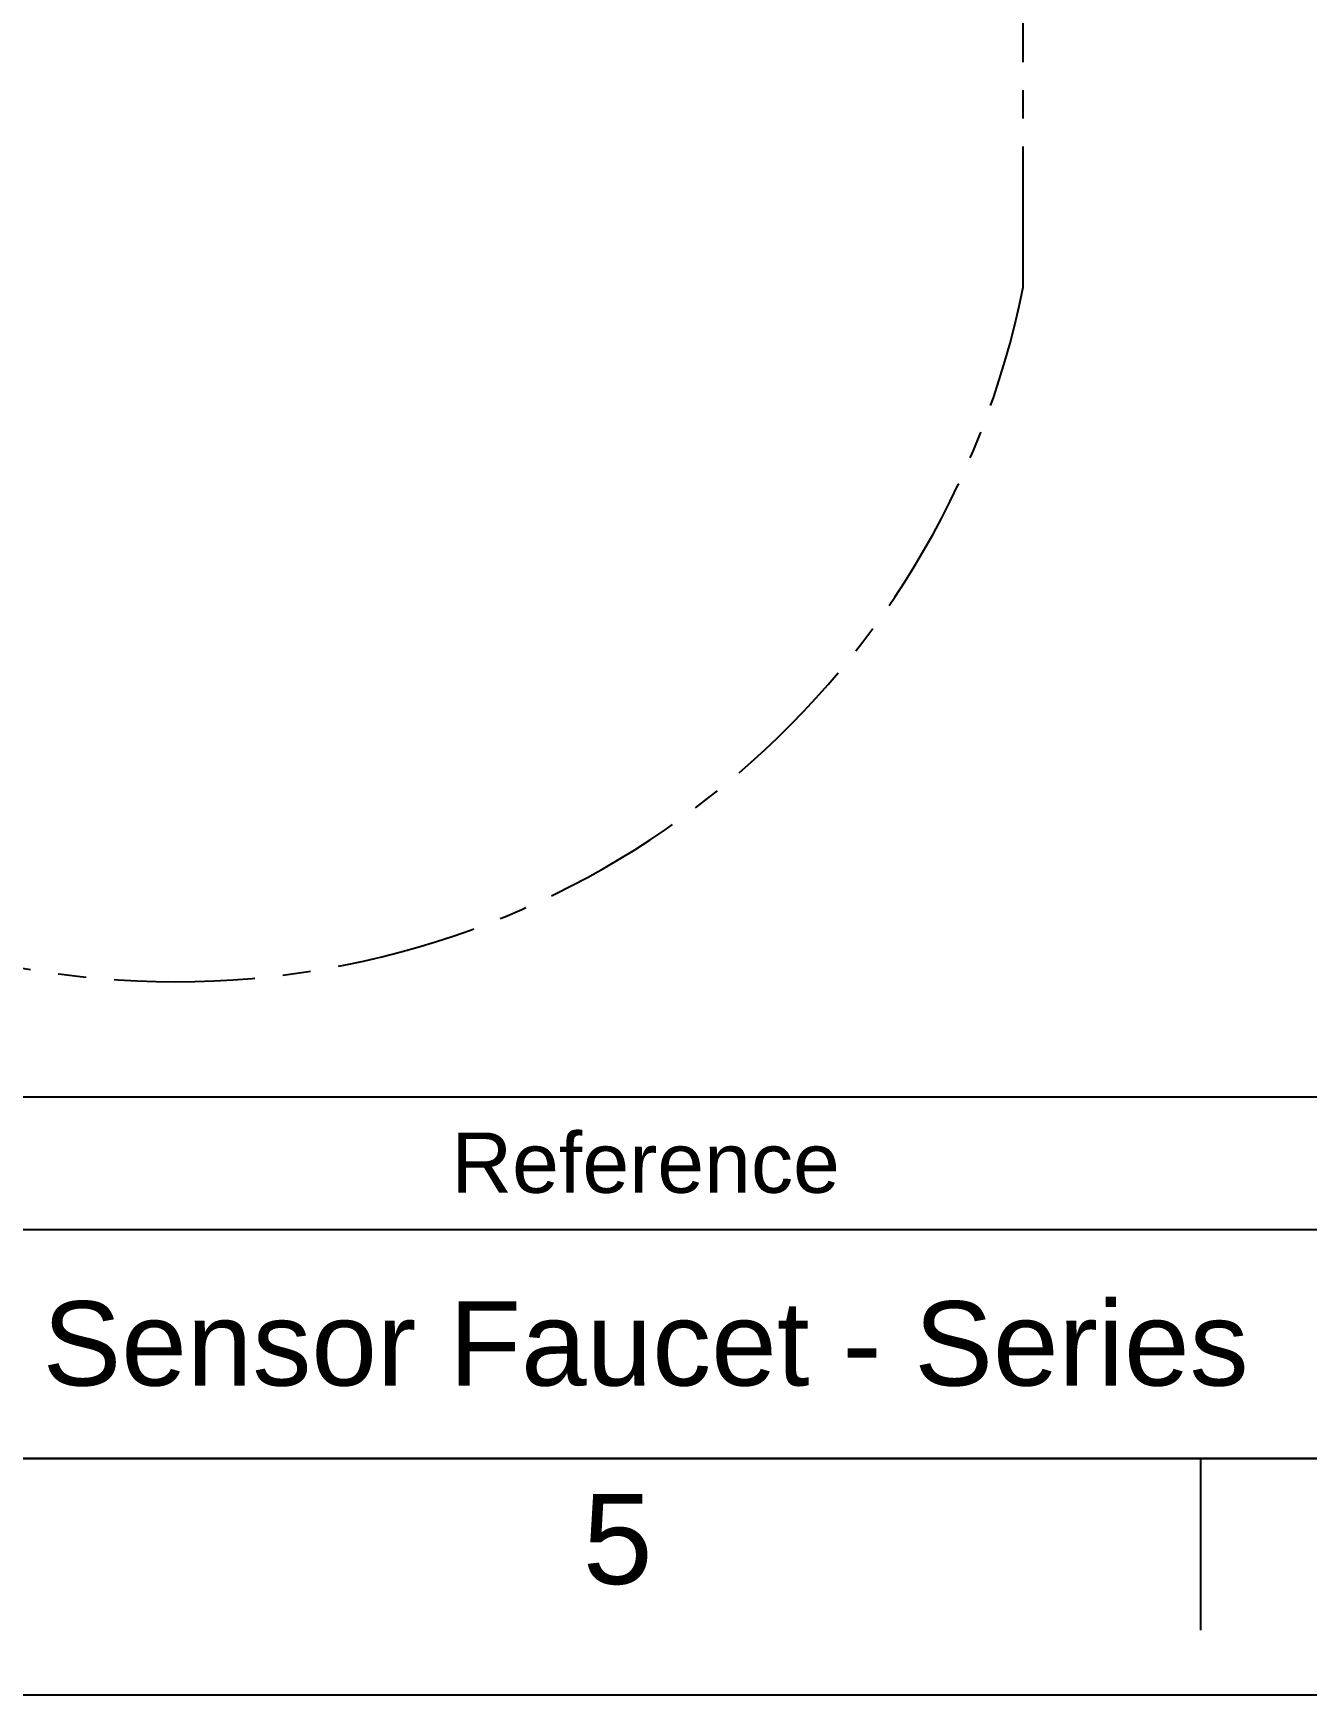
# Model space of a CAD drawing. Header units: millimetres. Extents: x 296 to 1136, y 93 to 687.
# Drawn here: x 717.2 to 825, y 93 to 233.6 of the extents above; entities that cross this region are included whole.
import ezdxf

# ---------------------------------------------------------------- set-up
doc = ezdxf.new("R2010")
doc.units = ezdxf.units.MM
doc.header["$LTSCALE"] = 0.75
doc.linetypes.add('CENTERX2', pattern=[101.6, 63.5, -12.7, 12.7, -12.7])
for name, color, linetype in [('CENTER', 1, 'CENTERX2'), ('FORM', 7, 'Continuous'), ('TEXT', 2, 'Continuous')]:
    doc.layers.add(name, color=color, linetype=linetype)
doc.styles.get("Standard").update_dxf_attribs({"font": 'arial.ttf'})

msp = doc.modelspace()

# ---------------------------------------------------------------- linework, layer by layer
at = {"layer": 'CENTER', "ltscale": 0.25}
msp.add_line((801, 212.13), (801, 488.63), dxfattribs=at)
msp.add_arc((729.29, 226.49), 73.14, 191.321, 348.679, dxfattribs=at)
at = {"layer": 'FORM'}
for p, q in [((563.96, 143.61), (1116, 143.61)), ((516, 132.39), (993.55, 132.39)), ((516, 113), (1116, 113))]:
    msp.add_line(p, q, dxfattribs=at)
at = {"layer": 'FORM', "color": 7, "linetype": 'Continuous'}
for p, q in [((1116, 113), (316, 113)), ((816, 113), (816, 98.46)), ((296, 93), (1136, 93))]:
    msp.add_line(p, q, dxfattribs=at)

# ---------------------------------------------------------------- texts
at = {"layer": 'FORM', "insert": (766.7, 106.13), "char_height": 7.62, "attachment_point": 5}
msp.add_mtext_dynamic_manual_height_columns('5', width=50, gutter_width=12.5, heights=[0], dxfattribs=at)
at = {"layer": 'TEXT', "attachment_point": 5}
for s, insert, char_height in [('Reference', (769.06, 138), 5.102), ('Sensor Faucet - Series', (769.06, 122.69), 7.1429)]:
    msp.add_mtext_dynamic_manual_height_columns(s, width=122.449, gutter_width=25.51, heights=[0], dxfattribs=dict(at, insert=insert, char_height=char_height))

doc.saveas('drawing.dxf')
